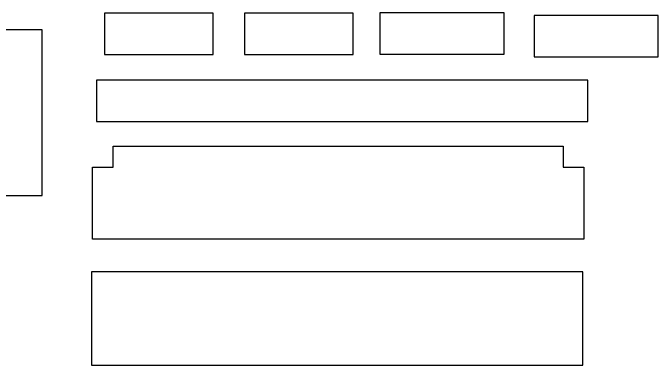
# Model space of a CAD drawing. Extents: x 0 to 152, y -19 to 71.
# Drawn here: x 64.63 to 95.82, y -18.55 to -1.54 of the extents above; entities that cross this region are included whole.
import ezdxf

# ---------------------------------------------------------------- set-up
doc = ezdxf.new("R2010")
doc.units = 0
doc.layers.get('0').update_dxf_attribs({"linetype": 'CONTINUOUS'})

msp = doc.modelspace()

# ---------------------------------------------------------------- linework, layer by layer
for points in [[(69.053, -3.544), (74.303, -3.544), (74.303, -1.544), (69.053, -1.544)], [(75.821, -3.544), (81.071, -3.544), (81.071, -1.544), (75.821, -1.544)], [(82.374, -3.535), (88.374, -3.535), (88.374, -1.535), (82.374, -1.535)], [(89.822, -3.661), (95.822, -3.661), (95.822, -1.661), (89.822, -1.661)], [(42.29, -10.355), (66.04, -10.355), (66.04, -2.355), (42.29, -2.355)], [(68.673, -6.779), (92.423, -6.779), (92.423, -4.779), (68.673, -4.779)], [(91.225, -7.965), (91.225, -8.994), (92.225, -8.994), (92.225, -12.465), (68.475, -12.465), (68.475, -8.994), (69.475, -8.994), (69.475, -7.965)], [(68.433, -18.547), (92.183, -18.547), (92.183, -14.047), (68.433, -14.047)]]:
    msp.add_lwpolyline(points, close=True)

doc.saveas('drawing.dxf')
